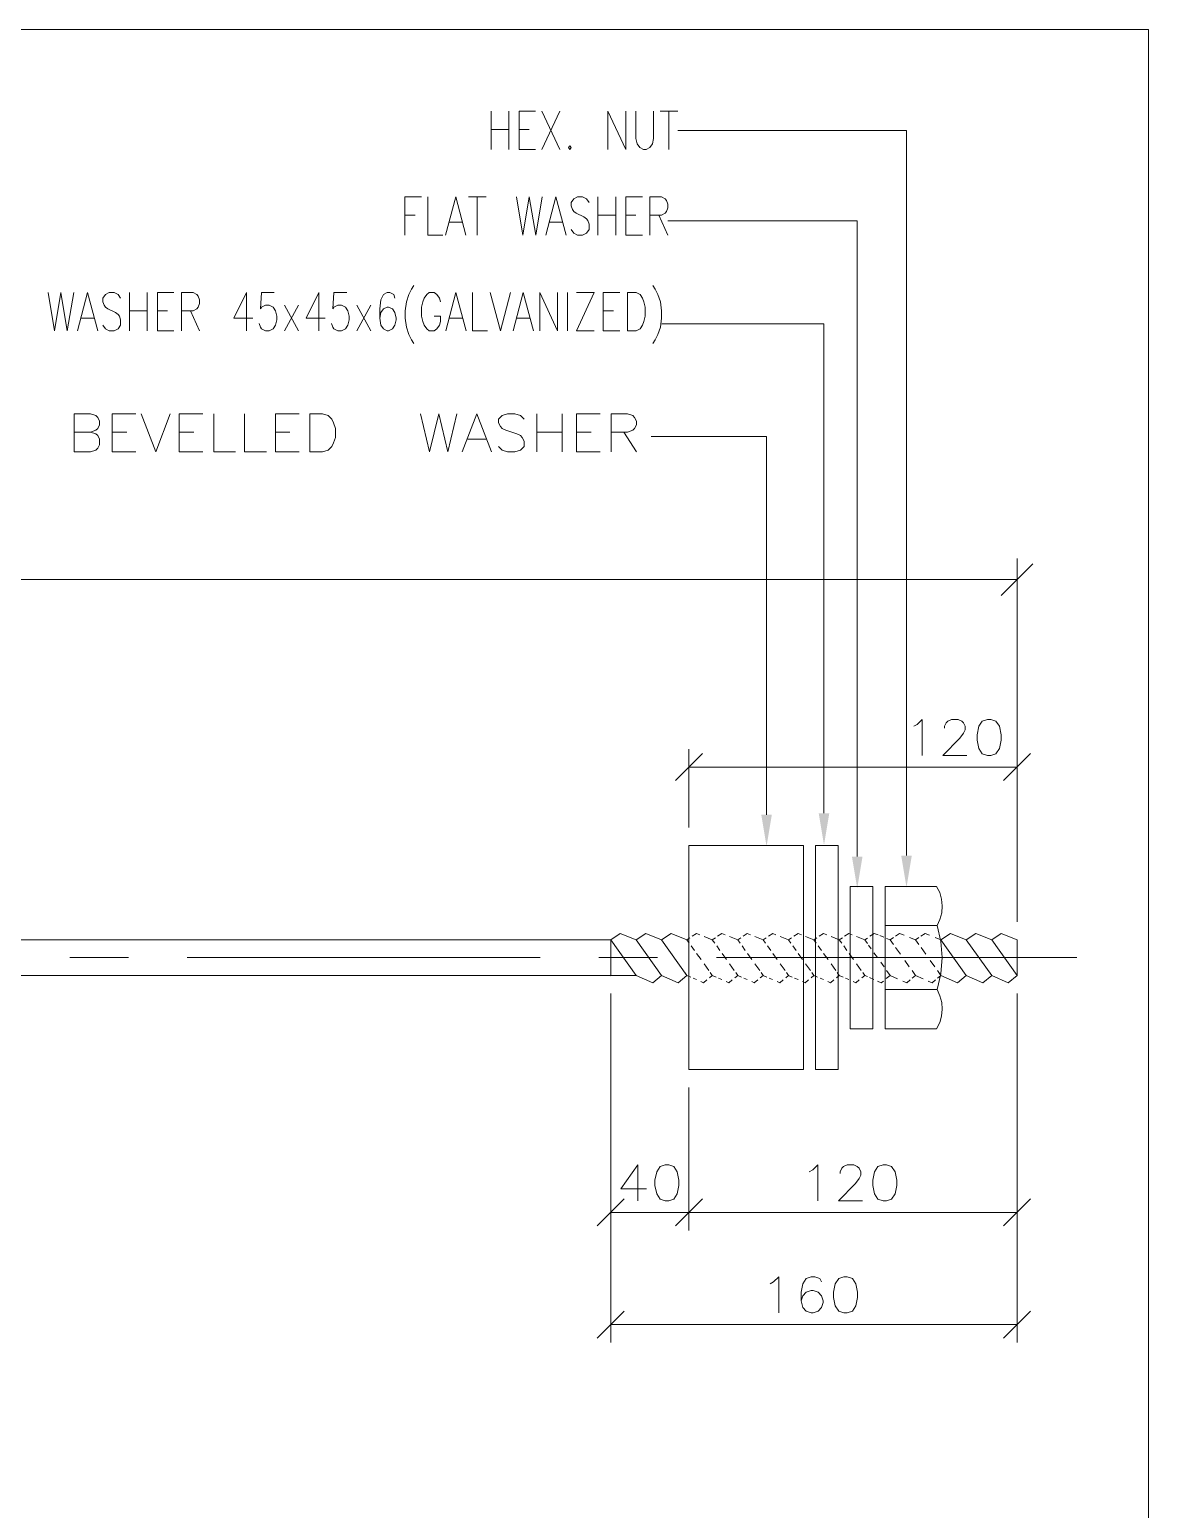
# Model space of a CAD drawing. Header units: millimetres. Extents: x 2 to 579, y 1 to 405.
# Drawn here: x 195.1 to 242.7, y 155.1 to 218 of the extents above; entities that cross this region are included whole.
import ezdxf

# ---------------------------------------------------------------- set-up
doc = ezdxf.new("R2010")
doc.units = ezdxf.units.MM
doc.linetypes.add('XKITLINE00', pattern=[0])
doc.layers.add('GraphicObject', color=6, linetype='Continuous', lineweight=0)
doc.layers.add('LinkedObject', color=7, linetype='Continuous', lineweight=0)

# ---------------------------------------------------------------- blocks, each defined once
blk = doc.blocks.new('*A3')
at = {"layer": 'GraphicObject', "color": 3, "linetype": 'XKITLINE00', "lineweight": 0}
for p, q in [((242.663, 218.012), (108.104, 218.012)), ((242.663, 79.06), (242.663, 218.012))]:
    blk.add_line(p, q, dxfattribs=at)
blk = doc.blocks.new('*A4')
at = {"layer": 'LinkedObject'}
for points in [[(226.651, 184.625), (226.426, 183.275), (226.201, 184.625)], [(229.093, 184.686), (228.868, 183.336), (228.643, 184.686)], [(230.507, 182.846), (230.282, 181.496), (230.057, 182.846)], [(232.601, 182.886), (232.376, 181.536), (232.151, 182.886)]]:
    blk.add_hatch(color=1, dxfattribs=at).paths.add_polyline_path(points, flags=17)
at = {"layer": 'LinkedObject', "color": 2, "linetype": 'XKITLINE00', "lineweight": 0}
for p, q in [((214.713, 214.538), (214.713, 212.918)), ((215.469, 214.538), (215.469, 212.918)), ((215.901, 212.918), (215.901, 214.538)), ((215.901, 214.538), (216.603, 214.538)), ((217.629, 214.538), (216.873, 212.918)), ((216.873, 214.538), (217.629, 212.918)), ((219.681, 212.918), (219.681, 214.538)), ((219.681, 214.538), (220.437, 212.918)), ((220.437, 212.918), (220.437, 214.538)), ((220.869, 214.538), (220.869, 213.381)), ((221.625, 213.381), (221.625, 214.538)), ((221.895, 214.538), (222.651, 214.538)), ((222.273, 214.538), (222.273, 212.918)), ((214.713, 213.767), (215.469, 213.767)), ((215.901, 213.767), (216.333, 213.767)), ((220.869, 213.381), (220.923, 213.15)), ((221.571, 213.15), (221.625, 213.381)), ((216.603, 212.918), (215.901, 212.918)), ((218.061, 213.072), (218.007, 212.995)), ((218.007, 212.995), (218.061, 212.918)), ((218.115, 212.995), (218.061, 213.072)), ((218.061, 212.918), (218.115, 212.995)), ((220.923, 213.15), (221.031, 212.995)), ((221.031, 212.995), (221.193, 212.918)), ((221.193, 212.918), (221.301, 212.918)), ((221.301, 212.918), (221.463, 212.995)), ((221.463, 212.995), (221.571, 213.15)), ((211.046, 209.277), (211.046, 210.897)), ((211.046, 210.897), (211.748, 210.897)), ((212.018, 210.897), (212.018, 209.277)), ((212.774, 209.277), (213.206, 210.897)), ((213.206, 210.897), (213.638, 209.277)), ((213.746, 210.897), (214.502, 210.897)), ((214.124, 210.897), (214.124, 209.277)), ((215.798, 210.897), (216.068, 209.277)), ((216.068, 209.277), (216.338, 210.897)), ((216.338, 210.897), (216.608, 209.277)), ((216.608, 209.277), (216.878, 210.897)), ((217.04, 209.277), (217.472, 210.897)), ((217.472, 210.897), (217.904, 209.277)), ((218.12, 210.665), (218.228, 210.82)), ((218.228, 210.82), (218.39, 210.897)), ((218.39, 210.897), (218.606, 210.897)), ((218.606, 210.897), (218.768, 210.82)), ((218.768, 210.82), (218.876, 210.665)), ((219.254, 210.897), (219.254, 209.277)), ((220.01, 210.897), (220.01, 209.277)), ((220.442, 209.277), (220.442, 210.897)), ((220.442, 210.897), (221.144, 210.897)), ((221.468, 209.277), (221.468, 210.897)), ((221.468, 210.897), (221.954, 210.897)), ((221.954, 210.897), (222.116, 210.82)), ((222.116, 210.82), (222.17, 210.742)), ((218.12, 210.511), (218.12, 210.665)), ((218.174, 210.357), (218.12, 210.511)), ((218.228, 210.28), (218.174, 210.357)), ((218.336, 210.202), (218.228, 210.28)), ((218.66, 210.048), (218.336, 210.202)), ((222.116, 210.202), (221.954, 210.125)), ((222.17, 210.28), (222.116, 210.202)), ((222.17, 210.742), (222.224, 210.588)), ((222.224, 210.434), (222.17, 210.28)), ((222.224, 210.588), (222.224, 210.434)), ((211.046, 210.125), (211.478, 210.125)), ((212.936, 209.817), (213.476, 209.817)), ((217.202, 209.817), (217.742, 209.817)), ((218.768, 209.971), (218.66, 210.048)), ((218.822, 209.894), (218.768, 209.971)), ((218.876, 209.74), (218.822, 209.894)), ((218.876, 209.508), (218.876, 209.74)), ((219.254, 210.125), (220.01, 210.125)), ((220.442, 210.125), (220.874, 210.125)), ((221.954, 210.125), (221.468, 210.125)), ((221.846, 210.125), (222.224, 209.277)), ((212.018, 209.277), (212.666, 209.277)), ((218.12, 209.508), (218.228, 209.354)), ((218.228, 209.354), (218.39, 209.277)), ((218.39, 209.277), (218.606, 209.277)), ((218.606, 209.277), (218.768, 209.354)), ((218.768, 209.354), (218.876, 209.508)), ((221.144, 209.277), (220.442, 209.277)), ((211.326, 206.981), (211.434, 207.135)), ((221.694, 206.981), (221.586, 207.135)), ((195.882, 206.827), (196.152, 205.207)), ((196.152, 205.207), (196.422, 206.827)), ((196.422, 206.827), (196.692, 205.207)), ((196.692, 205.207), (196.962, 206.827)), ((197.124, 205.207), (197.556, 206.827)), ((197.556, 206.827), (197.988, 205.207)), ((198.204, 206.595), (198.312, 206.75)), ((198.204, 206.441), (198.204, 206.595)), ((198.258, 206.287), (198.204, 206.441)), ((198.312, 206.75), (198.474, 206.827)), ((198.474, 206.827), (198.69, 206.827)), ((198.69, 206.827), (198.852, 206.75)), ((198.852, 206.75), (198.96, 206.595)), ((199.338, 206.827), (199.338, 205.207)), ((200.094, 206.827), (200.094, 205.207)), ((200.526, 205.207), (200.526, 206.827)), ((200.526, 206.827), (201.228, 206.827)), ((201.552, 205.207), (201.552, 206.827)), ((201.552, 206.827), (202.038, 206.827)), ((202.038, 206.827), (202.2, 206.75)), ((202.2, 206.75), (202.254, 206.673)), ((202.254, 206.673), (202.308, 206.518)), ((202.308, 206.518), (202.308, 206.364)), ((204.306, 206.827), (203.766, 205.747)), ((204.306, 205.207), (204.306, 206.827)), ((204.9, 206.133), (204.954, 206.827)), ((204.954, 206.827), (205.494, 206.827)), ((207.384, 206.827), (206.844, 205.747)), ((207.384, 205.207), (207.384, 206.827)), ((207.978, 206.133), (208.032, 206.827)), ((208.032, 206.827), (208.572, 206.827)), ((210.03, 206.518), (209.976, 206.133)), ((210.138, 206.75), (210.03, 206.518)), ((210.3, 206.827), (210.138, 206.75)), ((210.408, 206.827), (210.3, 206.827)), ((210.57, 206.75), (210.408, 206.827)), ((210.624, 206.595), (210.57, 206.75)), ((211.056, 206.055), (211.11, 206.441)), ((211.11, 206.441), (211.218, 206.75)), ((211.218, 206.75), (211.326, 206.981)), ((211.812, 206.441), (211.758, 206.21)), ((211.866, 206.595), (211.812, 206.441)), ((211.974, 206.75), (211.866, 206.595)), ((212.082, 206.827), (211.974, 206.75)), ((212.298, 206.827), (212.082, 206.827)), ((212.406, 206.75), (212.298, 206.827)), ((212.514, 206.595), (212.406, 206.75)), ((212.568, 206.441), (212.514, 206.595)), ((212.784, 205.207), (213.216, 206.827)), ((213.216, 206.827), (213.648, 205.207)), ((213.918, 206.827), (213.918, 205.207)), ((214.674, 206.827), (215.106, 205.207)), ((215.106, 205.207), (215.538, 206.827)), ((215.646, 205.207), (216.078, 206.827)), ((216.078, 206.827), (216.51, 205.207)), ((216.78, 205.207), (216.78, 206.827)), ((216.78, 206.827), (217.536, 205.207)), ((217.536, 205.207), (217.536, 206.827)), ((217.968, 206.827), (217.968, 205.207)), ((218.346, 206.827), (219.102, 206.827)), ((219.102, 206.827), (218.346, 205.207)), ((219.48, 205.207), (219.48, 206.827)), ((219.48, 206.827), (220.182, 206.827)), ((220.506, 205.207), (220.506, 206.827)), ((220.506, 206.827), (220.884, 206.827)), ((220.884, 206.827), (221.046, 206.75)), ((221.046, 206.75), (221.154, 206.595)), ((221.154, 206.595), (221.208, 206.441)), ((221.208, 206.441), (221.262, 206.21)), ((221.802, 206.75), (221.694, 206.981)), ((221.91, 206.441), (221.802, 206.75)), ((221.964, 206.055), (221.91, 206.441)), ((198.312, 206.21), (198.258, 206.287)), ((198.42, 206.133), (198.312, 206.21)), ((198.744, 205.978), (198.42, 206.133)), ((198.852, 205.901), (198.744, 205.978)), ((198.906, 205.824), (198.852, 205.901)), ((198.96, 205.67), (198.906, 205.824)), ((199.338, 206.055), (200.094, 206.055)), ((200.526, 206.055), (200.958, 206.055)), ((202.038, 206.055), (201.552, 206.055)), ((201.93, 206.055), (202.308, 205.207)), ((202.2, 206.133), (202.038, 206.055)), ((202.254, 206.21), (202.2, 206.133)), ((202.308, 206.364), (202.254, 206.21)), ((204.954, 206.21), (204.9, 206.133)), ((205.116, 206.287), (204.954, 206.21)), ((205.278, 206.287), (205.116, 206.287)), ((205.44, 206.21), (205.278, 206.287)), ((205.548, 206.055), (205.44, 206.21)), ((205.602, 205.824), (205.548, 206.055)), ((205.602, 205.67), (205.602, 205.824)), ((206.52, 206.287), (205.926, 205.207)), ((205.926, 206.287), (206.52, 205.207)), ((208.032, 206.21), (207.978, 206.133)), ((208.194, 206.287), (208.032, 206.21)), ((208.356, 206.287), (208.194, 206.287)), ((208.518, 206.21), (208.356, 206.287)), ((208.626, 206.055), (208.518, 206.21)), ((208.68, 205.824), (208.626, 206.055)), ((208.68, 205.67), (208.68, 205.824)), ((209.598, 206.287), (209.004, 205.207)), ((209.004, 206.287), (209.598, 205.207)), ((209.976, 206.133), (209.976, 205.747)), ((210.03, 205.978), (209.976, 205.747)), ((210.138, 206.133), (210.03, 205.978)), ((210.3, 206.21), (210.138, 206.133)), ((210.354, 206.21), (210.3, 206.21)), ((210.516, 206.133), (210.354, 206.21)), ((210.624, 205.978), (210.516, 206.133)), ((210.678, 205.747), (210.624, 205.978)), ((211.056, 205.747), (211.056, 206.055)), ((211.758, 206.21), (211.758, 205.824)), ((211.758, 205.824), (211.812, 205.593)), ((212.568, 205.824), (212.298, 205.824)), ((212.568, 205.593), (212.568, 205.824)), ((219.48, 206.055), (219.912, 206.055)), ((221.262, 205.824), (221.208, 205.593)), ((221.262, 206.21), (221.262, 205.824)), ((221.964, 205.747), (221.964, 206.055)), ((197.286, 205.747), (197.826, 205.747)), ((198.204, 205.438), (198.312, 205.284)), ((198.312, 205.284), (198.474, 205.207)), ((198.474, 205.207), (198.69, 205.207)), ((198.69, 205.207), (198.852, 205.284)), ((198.852, 205.284), (198.96, 205.438)), ((198.96, 205.438), (198.96, 205.67)), ((201.228, 205.207), (200.526, 205.207)), ((203.766, 205.747), (204.576, 205.747)), ((204.846, 205.515), (204.9, 205.361)), ((204.9, 205.361), (204.954, 205.284)), ((204.954, 205.284), (205.116, 205.207)), ((205.116, 205.207), (205.278, 205.207)), ((205.278, 205.207), (205.44, 205.284)), ((205.44, 205.284), (205.548, 205.438)), ((205.548, 205.438), (205.602, 205.67)), ((206.844, 205.747), (207.654, 205.747)), ((207.924, 205.515), (207.978, 205.361)), ((207.978, 205.361), (208.032, 205.284)), ((208.032, 205.284), (208.194, 205.207)), ((208.194, 205.207), (208.356, 205.207)), ((208.356, 205.207), (208.518, 205.284)), ((208.518, 205.284), (208.626, 205.438)), ((208.626, 205.438), (208.68, 205.67)), ((209.976, 205.747), (210.03, 205.438)), ((210.03, 205.438), (210.138, 205.284)), ((210.138, 205.284), (210.3, 205.207)), ((210.3, 205.207), (210.354, 205.207)), ((210.354, 205.207), (210.516, 205.284)), ((210.516, 205.284), (210.624, 205.438)), ((210.624, 205.438), (210.678, 205.67)), ((210.678, 205.67), (210.678, 205.747)), ((211.11, 205.361), (211.056, 205.747)), ((211.218, 205.053), (211.11, 205.361)), ((211.812, 205.593), (211.866, 205.438)), ((211.866, 205.438), (211.974, 205.284)), ((211.974, 205.284), (212.082, 205.207)), ((212.082, 205.207), (212.298, 205.207)), ((212.298, 205.207), (212.406, 205.284)), ((212.406, 205.284), (212.514, 205.438)), ((212.514, 205.438), (212.568, 205.593)), ((212.946, 205.747), (213.486, 205.747)), ((213.918, 205.207), (214.566, 205.207)), ((215.808, 205.747), (216.348, 205.747)), ((218.346, 205.207), (219.102, 205.207)), ((220.182, 205.207), (219.48, 205.207)), ((220.884, 205.207), (220.506, 205.207)), ((221.046, 205.284), (220.884, 205.207)), ((221.154, 205.438), (221.046, 205.284)), ((221.208, 205.593), (221.154, 205.438)), ((221.802, 205.053), (221.91, 205.361)), ((221.91, 205.361), (221.964, 205.747)), ((211.326, 204.821), (211.218, 205.053)), ((211.434, 204.667), (211.326, 204.821)), ((221.586, 204.667), (221.694, 204.821)), ((221.694, 204.821), (221.802, 205.053)), ((196.98, 200.052), (196.98, 201.672)), ((196.98, 201.672), (197.674, 201.672)), ((197.674, 201.672), (197.906, 201.595)), ((197.906, 201.595), (197.983, 201.517)), ((197.983, 201.517), (198.06, 201.363)), ((198.6, 200.052), (198.6, 201.672)), ((198.6, 201.672), (199.603, 201.672)), ((199.834, 201.672), (200.452, 200.052)), ((200.452, 200.052), (201.069, 201.672)), ((201.454, 200.052), (201.454, 201.672)), ((201.454, 201.672), (202.457, 201.672)), ((202.92, 201.672), (202.92, 200.052)), ((204.232, 201.672), (204.232, 200.052)), ((205.543, 200.052), (205.543, 201.672)), ((205.543, 201.672), (206.546, 201.672)), ((207.009, 200.052), (207.009, 201.672)), ((207.009, 201.672), (207.549, 201.672)), ((207.549, 201.672), (207.78, 201.595)), ((207.78, 201.595), (207.934, 201.44)), ((207.934, 201.44), (208.012, 201.286)), ((211.714, 201.672), (212.1, 200.052)), ((212.1, 200.052), (212.486, 201.672)), ((212.486, 201.672), (212.872, 200.052)), ((212.872, 200.052), (213.257, 201.672)), ((213.489, 200.052), (214.106, 201.672)), ((214.106, 201.672), (214.723, 200.052)), ((215.032, 201.44), (215.186, 201.595)), ((215.032, 201.286), (215.032, 201.44)), ((215.186, 201.595), (215.417, 201.672)), ((215.417, 201.672), (215.726, 201.672)), ((215.726, 201.672), (215.957, 201.595)), ((215.957, 201.595), (216.112, 201.44)), ((216.652, 201.672), (216.652, 200.052)), ((217.732, 201.672), (217.732, 200.052)), ((218.349, 200.052), (218.349, 201.672)), ((218.349, 201.672), (219.352, 201.672)), ((219.814, 200.052), (219.814, 201.672)), ((219.814, 201.672), (220.509, 201.672)), ((220.509, 201.672), (220.74, 201.595)), ((220.74, 201.595), (220.817, 201.517)), ((220.817, 201.517), (220.894, 201.363)), ((197.674, 200.9), (196.98, 200.9)), ((196.98, 200.9), (197.674, 200.9)), ((197.906, 200.977), (197.674, 200.9)), ((197.674, 200.9), (197.906, 200.823)), ((197.983, 201.055), (197.906, 200.977)), ((197.906, 200.823), (197.983, 200.746)), ((198.06, 201.209), (197.983, 201.055)), ((197.983, 200.746), (198.06, 200.592)), ((198.06, 201.363), (198.06, 201.209)), ((198.6, 200.9), (199.217, 200.9)), ((201.454, 200.9), (202.072, 200.9)), ((205.543, 200.9), (206.16, 200.9)), ((208.012, 201.286), (208.089, 201.055)), ((208.089, 201.055), (208.089, 200.669)), ((215.109, 201.132), (215.032, 201.286)), ((215.186, 201.055), (215.109, 201.132)), ((215.34, 200.977), (215.186, 201.055)), ((215.803, 200.823), (215.34, 200.977)), ((215.957, 200.746), (215.803, 200.823)), ((216.034, 200.669), (215.957, 200.746)), ((216.652, 200.9), (217.732, 200.9)), ((218.349, 200.9), (218.966, 200.9)), ((220.509, 200.9), (219.814, 200.9)), ((220.354, 200.9), (220.894, 200.052)), ((220.74, 200.977), (220.509, 200.9)), ((220.817, 201.055), (220.74, 200.977)), ((220.894, 201.209), (220.817, 201.055)), ((220.894, 201.363), (220.894, 201.209)), ((197.906, 200.129), (197.674, 200.052)), ((197.983, 200.206), (197.906, 200.129)), ((198.06, 200.36), (197.983, 200.206)), ((198.06, 200.592), (198.06, 200.36)), ((207.78, 200.129), (207.549, 200.052)), ((207.934, 200.283), (207.78, 200.129)), ((208.012, 200.437), (207.934, 200.283)), ((208.089, 200.669), (208.012, 200.437)), ((213.72, 200.592), (214.492, 200.592)), ((215.032, 200.283), (215.186, 200.129)), ((215.186, 200.129), (215.417, 200.052)), ((215.726, 200.052), (215.957, 200.129)), ((215.957, 200.129), (216.112, 200.283)), ((216.112, 200.515), (216.034, 200.669)), ((216.112, 200.283), (216.112, 200.515)), ((197.674, 200.052), (196.98, 200.052)), ((199.603, 200.052), (198.6, 200.052)), ((202.457, 200.052), (201.454, 200.052)), ((202.92, 200.052), (203.846, 200.052)), ((204.232, 200.052), (205.157, 200.052)), ((206.546, 200.052), (205.543, 200.052)), ((207.549, 200.052), (207.009, 200.052)), ((215.417, 200.052), (215.726, 200.052)), ((219.352, 200.052), (218.349, 200.052))]:
    blk.add_line(p, q, dxfattribs=at)
at = {"layer": 'LinkedObject', "color": 1, "linetype": 'XKITLINE00', "lineweight": 0}
for p, q in [((232.376, 213.728), (222.655, 213.728)), ((232.376, 182.886), (232.376, 213.728)), ((230.282, 209.879), (222.228, 209.879)), ((230.282, 182.846), (230.282, 209.879)), ((228.868, 205.496), (221.968, 205.496)), ((228.868, 184.686), (228.868, 205.496)), ((226.426, 200.708), (221.52, 200.708)), ((226.426, 184.625), (226.426, 200.708)), ((236.405, 193.949), (237.755, 195.299)), ((237.08, 180.207), (237.08, 195.524)), ((237.08, 194.624), (114.605, 194.624)), ((223.7, 187.223), (222.552, 186.075)), ((223.126, 184.079), (223.126, 187.414)), ((236.506, 186.075), (237.653, 187.223)), ((237.08, 180.072), (237.08, 187.414)), ((223.126, 186.649), (237.08, 186.649)), ((219.8, 177.028), (219.8, 162.182)), ((219.8, 176.984), (219.8, 166.945)), ((237.08, 177.028), (237.08, 162.182)), ((237.08, 175.948), (237.08, 166.945)), ((223.126, 173.02), (223.126, 166.945)), ((223.126, 171.888), (223.126, 166.945)), ((220.373, 168.284), (219.226, 167.137)), ((222.552, 167.137), (223.7, 168.284)), ((223.7, 168.284), (222.552, 167.137)), ((236.506, 167.137), (237.653, 168.284)), ((219.8, 167.71), (223.126, 167.71)), ((223.126, 167.71), (237.08, 167.71)), ((220.373, 163.521), (219.226, 162.373)), ((236.506, 162.373), (237.653, 163.521)), ((237.08, 162.947), (219.8, 162.947))]:
    blk.add_line(p, q, dxfattribs=at)
at = {"layer": 'LinkedObject', "color": 7, "linetype": 'XKITLINE00', "lineweight": 0}
for p, q in [((232.683, 188.385), (232.829, 188.458)), ((232.829, 188.458), (233.047, 188.676)), ((233.047, 188.676), (233.047, 187.146)), ((233.995, 188.385), (234.067, 188.53)), ((233.995, 188.312), (233.995, 188.385)), ((234.067, 188.53), (234.14, 188.603)), ((234.14, 188.603), (234.286, 188.676)), ((234.286, 188.676), (234.577, 188.676)), ((234.577, 188.676), (234.723, 188.603)), ((234.723, 188.603), (234.796, 188.53)), ((234.796, 188.53), (234.869, 188.385)), ((234.869, 188.239), (234.796, 188.093)), ((234.869, 188.385), (234.869, 188.239)), ((235.452, 188.385), (235.379, 188.02)), ((235.597, 188.603), (235.452, 188.385)), ((235.816, 188.676), (235.597, 188.603)), ((235.962, 188.676), (235.816, 188.676)), ((236.18, 188.603), (235.962, 188.676)), ((236.326, 188.385), (236.18, 188.603)), ((236.399, 188.02), (236.326, 188.385)), ((234.65, 187.875), (233.922, 187.146)), ((234.796, 188.093), (234.65, 187.875)), ((235.379, 188.02), (235.379, 187.802)), ((235.379, 187.802), (235.452, 187.438)), ((236.326, 187.438), (236.399, 187.802)), ((236.399, 187.802), (236.399, 188.02)), ((233.922, 187.146), (234.942, 187.146)), ((235.452, 187.438), (235.597, 187.219)), ((235.597, 187.219), (235.816, 187.146)), ((235.816, 187.146), (235.962, 187.146)), ((235.962, 187.146), (236.18, 187.219)), ((236.18, 187.219), (236.326, 187.438)), ((237.08, 186.649), (237.08, 186.649)), ((223.126, 183.314), (223.126, 183.314)), ((220.206, 179.576), (219.8, 179.307)), ((220.206, 179.576), (219.8, 179.307)), ((220.88, 179.307), (220.206, 179.576)), ((220.88, 179.307), (220.206, 179.576)), ((221.286, 179.576), (220.88, 179.307)), ((221.286, 179.576), (220.88, 179.307)), ((221.96, 179.307), (221.286, 179.576)), ((221.96, 179.307), (221.286, 179.576)), ((222.366, 179.576), (221.96, 179.307)), ((223.04, 179.307), (222.366, 179.576)), ((223.17, 179.393), (223.04, 179.307)), ((223.446, 179.576), (223.266, 179.456)), ((223.587, 179.52), (223.446, 179.576)), ((224.12, 179.307), (223.769, 179.447)), ((224.25, 179.393), (224.12, 179.307)), ((224.526, 179.576), (224.346, 179.456)), ((224.667, 179.52), (224.526, 179.576)), ((225.2, 179.307), (224.849, 179.447)), ((225.33, 179.393), (225.2, 179.307)), ((225.606, 179.576), (225.426, 179.456)), ((225.747, 179.52), (225.606, 179.576)), ((226.28, 179.307), (225.929, 179.447)), ((226.41, 179.393), (226.28, 179.307)), ((226.686, 179.576), (226.506, 179.456)), ((226.827, 179.52), (226.686, 179.576)), ((227.36, 179.307), (227.009, 179.447)), ((227.49, 179.393), (227.36, 179.307)), ((227.766, 179.576), (227.586, 179.456)), ((227.907, 179.52), (227.766, 179.576)), ((228.44, 179.307), (228.089, 179.447)), ((228.57, 179.393), (228.44, 179.307)), ((228.846, 179.576), (228.666, 179.456)), ((228.987, 179.52), (228.846, 179.576)), ((229.52, 179.307), (229.169, 179.447)), ((229.65, 179.393), (229.52, 179.307)), ((229.926, 179.576), (229.746, 179.456)), ((230.067, 179.52), (229.926, 179.576)), ((230.6, 179.307), (230.249, 179.447)), ((230.714, 179.382), (230.6, 179.307)), ((231.006, 179.576), (230.823, 179.454)), ((231.169, 179.511), (231.006, 179.576)), ((231.41, 179.414), (231.239, 179.483)), ((231.68, 179.307), (231.533, 179.365)), ((231.818, 179.398), (231.68, 179.307)), ((232.086, 179.576), (231.903, 179.454)), ((232.279, 179.499), (232.086, 179.576)), ((232.76, 179.307), (232.51, 179.406)), ((232.898, 179.398), (232.76, 179.307)), ((233.166, 179.576), (232.983, 179.454)), ((233.359, 179.499), (233.166, 179.576)), ((233.84, 179.307), (233.59, 179.406)), ((234.246, 179.576), (233.84, 179.307)), ((234.92, 179.307), (234.246, 179.576)), ((235.326, 179.576), (234.92, 179.307)), ((236, 179.307), (235.326, 179.576)), ((236.406, 179.576), (236, 179.307)), ((237.08, 179.307), (236.406, 179.576)), ((131.885, 179.307), (219.8, 179.307)), ((220.88, 177.793), (219.8, 179.307)), ((219.8, 179.307), (219.8, 177.793)), ((220.88, 177.793), (219.8, 179.307)), ((221.96, 177.793), (220.88, 179.307)), ((221.96, 177.793), (220.88, 179.307)), ((223.04, 177.793), (221.96, 179.307)), ((223.14, 179.166), (223.04, 179.307)), ((223.363, 178.854), (223.227, 179.045)), ((223.639, 178.466), (223.453, 178.727)), ((224.22, 179.166), (224.12, 179.307)), ((224.443, 178.854), (224.307, 179.045)), ((224.719, 178.466), (224.533, 178.727)), ((225.3, 179.166), (225.2, 179.307)), ((225.523, 178.854), (225.387, 179.045)), ((225.799, 178.466), (225.613, 178.727)), ((226.38, 179.166), (226.28, 179.307)), ((226.603, 178.854), (226.467, 179.045)), ((226.879, 178.466), (226.693, 178.727)), ((227.46, 179.166), (227.36, 179.307)), ((227.683, 178.854), (227.547, 179.045)), ((227.959, 178.466), (227.773, 178.727)), ((228.54, 179.166), (228.44, 179.307)), ((228.763, 178.854), (228.627, 179.045)), ((229.039, 178.466), (228.853, 178.727)), ((229.62, 179.166), (229.52, 179.307)), ((229.843, 178.854), (229.707, 179.045)), ((230.119, 178.466), (229.933, 178.727)), ((230.715, 179.146), (230.6, 179.307)), ((230.869, 178.929), (230.764, 179.077)), ((231.14, 178.55), (230.993, 178.756)), ((231.826, 179.101), (231.68, 179.307)), ((232.117, 178.694), (231.916, 178.975)), ((232.906, 179.101), (232.76, 179.307)), ((233.197, 178.694), (232.996, 178.975)), ((234.92, 177.793), (233.84, 179.307)), ((236, 177.793), (234.92, 179.307)), ((237.08, 177.793), (236, 179.307)), ((237.08, 179.307), (237.08, 179.307)), ((237.08, 179.307), (237.08, 179.307)), ((237.08, 179.307), (237.08, 177.793)), ((223.974, 177.997), (223.769, 178.284)), ((225.054, 177.997), (224.849, 178.284)), ((226.134, 177.997), (225.929, 178.284)), ((227.214, 177.997), (227.009, 178.284)), ((228.294, 177.997), (228.089, 178.284)), ((229.374, 177.997), (229.169, 178.284)), ((230.454, 177.997), (230.249, 178.284)), ((231.422, 178.154), (231.282, 178.35)), ((232.497, 178.161), (232.31, 178.423)), ((233.577, 178.161), (233.39, 178.423)), ((219.8, 177.793), (130.805, 177.793)), ((219.8, 177.793), (219.8, 177.793)), ((219.8, 177.793), (220.88, 177.793)), ((219.8, 177.749), (219.8, 177.749)), ((220.88, 177.793), (221.585, 177.477)), ((220.88, 177.793), (221.585, 177.477)), ((221.585, 177.477), (221.96, 177.793)), ((221.585, 177.477), (221.96, 177.793)), ((221.96, 177.793), (222.665, 177.477)), ((222.665, 177.477), (223.04, 177.793)), ((223.04, 177.793), (222.954, 177.913)), ((223.04, 177.793), (223.199, 177.721)), ((223.299, 177.677), (223.445, 177.611)), ((223.635, 177.527), (223.745, 177.477)), ((223.745, 177.477), (223.89, 177.599)), ((224, 177.692), (224.12, 177.793)), ((224.12, 177.793), (224.034, 177.913)), ((224.12, 177.793), (224.279, 177.721)), ((224.379, 177.677), (224.525, 177.611)), ((224.715, 177.527), (224.825, 177.477)), ((224.825, 177.477), (224.97, 177.599)), ((225.08, 177.692), (225.2, 177.793)), ((225.2, 177.793), (225.114, 177.913)), ((225.2, 177.793), (225.359, 177.721)), ((225.459, 177.677), (225.605, 177.611)), ((225.795, 177.527), (225.905, 177.477)), ((225.905, 177.477), (226.05, 177.599)), ((226.16, 177.692), (226.28, 177.793)), ((226.28, 177.793), (226.194, 177.913)), ((226.28, 177.793), (226.439, 177.721)), ((226.539, 177.677), (226.685, 177.611)), ((226.875, 177.527), (226.985, 177.477)), ((226.985, 177.477), (227.13, 177.599)), ((227.24, 177.692), (227.36, 177.793)), ((227.36, 177.793), (227.274, 177.913)), ((227.36, 177.793), (227.519, 177.721)), ((227.619, 177.677), (227.765, 177.611)), ((227.955, 177.527), (228.065, 177.477)), ((228.065, 177.477), (228.21, 177.599)), ((228.32, 177.692), (228.44, 177.793)), ((228.44, 177.793), (228.354, 177.913)), ((228.44, 177.793), (228.599, 177.721)), ((228.699, 177.677), (228.845, 177.611)), ((229.035, 177.527), (229.145, 177.477)), ((229.145, 177.477), (229.29, 177.599)), ((229.4, 177.692), (229.52, 177.793)), ((229.52, 177.793), (229.434, 177.913)), ((229.52, 177.793), (229.679, 177.721)), ((229.779, 177.677), (229.925, 177.611)), ((230.115, 177.527), (230.225, 177.477)), ((230.225, 177.477), (230.37, 177.599)), ((230.48, 177.692), (230.6, 177.793)), ((230.6, 177.793), (230.514, 177.913)), ((230.6, 177.793), (230.715, 177.741)), ((230.806, 177.7), (230.994, 177.616)), ((231.146, 177.548), (231.305, 177.477)), ((231.305, 177.477), (231.394, 177.552)), ((231.516, 177.655), (231.68, 177.793)), ((231.68, 177.793), (231.528, 178.005)), ((231.68, 177.793), (232, 177.649)), ((232.218, 177.552), (232.385, 177.477)), ((232.385, 177.477), (232.532, 177.6)), ((232.76, 177.793), (232.614, 177.996)), ((232.617, 177.672), (232.76, 177.793)), ((232.76, 177.793), (233.08, 177.649)), ((233.298, 177.552), (233.465, 177.477)), ((233.465, 177.477), (233.612, 177.6)), ((233.84, 177.793), (233.694, 177.996)), ((233.697, 177.672), (233.84, 177.793)), ((233.84, 177.793), (234.545, 177.477)), ((234.545, 177.477), (234.92, 177.793)), ((234.92, 177.793), (235.625, 177.477)), ((235.625, 177.477), (236, 177.793)), ((236, 177.793), (236.705, 177.477)), ((236.705, 177.477), (237.08, 177.793)), ((237.08, 177.793), (237.08, 177.793)), ((237.08, 176.713), (237.08, 176.713)), ((223.126, 173.785), (223.126, 173.785)), ((223.126, 172.653), (223.126, 172.653)), ((220.953, 169.738), (220.224, 168.718)), ((220.953, 168.208), (220.953, 169.738)), ((221.754, 169.446), (221.682, 169.082)), ((221.9, 169.665), (221.754, 169.446)), ((222.119, 169.738), (221.9, 169.665)), ((222.264, 169.738), (222.119, 169.738)), ((222.483, 169.665), (222.264, 169.738)), ((222.629, 169.446), (222.483, 169.665)), ((222.702, 169.082), (222.629, 169.446)), ((228.245, 169.446), (228.391, 169.519)), ((228.391, 169.519), (228.609, 169.738)), ((228.609, 169.738), (228.609, 168.208)), ((229.557, 169.446), (229.629, 169.592)), ((229.557, 169.373), (229.557, 169.446)), ((229.629, 169.592), (229.702, 169.665)), ((229.702, 169.665), (229.848, 169.738)), ((229.848, 169.738), (230.139, 169.738)), ((230.139, 169.738), (230.285, 169.665)), ((230.285, 169.665), (230.358, 169.592)), ((230.358, 169.592), (230.431, 169.446)), ((230.431, 169.301), (230.358, 169.155)), ((230.431, 169.446), (230.431, 169.301)), ((231.014, 169.446), (230.941, 169.082)), ((231.159, 169.665), (231.014, 169.446)), ((231.378, 169.738), (231.159, 169.665)), ((231.524, 169.738), (231.378, 169.738)), ((231.742, 169.665), (231.524, 169.738)), ((231.888, 169.446), (231.742, 169.665)), ((231.961, 169.082), (231.888, 169.446)), ((220.224, 168.718), (221.317, 168.718)), ((221.682, 169.082), (221.682, 168.863)), ((221.682, 168.863), (221.754, 168.499)), ((222.629, 168.499), (222.702, 168.863)), ((222.702, 168.863), (222.702, 169.082)), ((230.212, 168.936), (229.484, 168.208)), ((230.358, 169.155), (230.212, 168.936)), ((230.941, 169.082), (230.941, 168.863)), ((230.941, 168.863), (231.014, 168.499)), ((231.888, 168.499), (231.961, 168.863)), ((231.961, 168.863), (231.961, 169.082)), ((221.754, 168.499), (221.9, 168.281)), ((221.9, 168.281), (222.119, 168.208)), ((222.119, 168.208), (222.264, 168.208)), ((222.264, 168.208), (222.483, 168.281)), ((222.483, 168.281), (222.629, 168.499)), ((229.484, 168.208), (230.504, 168.208)), ((231.014, 168.499), (231.159, 168.281)), ((231.159, 168.281), (231.378, 168.208)), ((231.378, 168.208), (231.524, 168.208)), ((231.524, 168.208), (231.742, 168.281)), ((231.742, 168.281), (231.888, 168.499)), ((223.126, 167.71), (223.126, 167.71)), ((237.08, 167.71), (237.08, 167.71)), ((226.728, 164.756), (226.946, 164.974)), ((226.946, 164.974), (226.946, 163.444)), ((228.112, 164.902), (227.966, 164.683)), ((228.33, 164.974), (228.112, 164.902)), ((228.476, 164.974), (228.33, 164.974)), ((228.695, 164.902), (228.476, 164.974)), ((228.768, 164.756), (228.695, 164.902)), ((229.496, 164.902), (229.35, 164.683)), ((229.715, 164.974), (229.496, 164.902)), ((229.86, 164.974), (229.715, 164.974)), ((230.079, 164.902), (229.86, 164.974)), ((230.225, 164.683), (230.079, 164.902)), ((226.582, 164.683), (226.728, 164.756)), ((227.966, 164.683), (227.893, 164.319)), ((227.893, 164.319), (227.893, 163.954)), ((228.112, 164.319), (227.966, 164.173)), ((228.33, 164.392), (228.112, 164.319)), ((228.403, 164.392), (228.33, 164.392)), ((228.622, 164.319), (228.403, 164.392)), ((228.768, 164.173), (228.622, 164.319)), ((229.35, 164.683), (229.278, 164.319)), ((229.278, 164.319), (229.278, 164.1)), ((230.298, 164.319), (230.225, 164.683)), ((230.298, 164.1), (230.298, 164.319)), ((227.966, 164.173), (227.893, 163.954)), ((227.893, 163.954), (227.966, 163.663)), ((227.966, 163.663), (228.112, 163.517)), ((228.622, 163.517), (228.768, 163.663)), ((228.84, 163.954), (228.768, 164.173)), ((228.768, 163.663), (228.84, 163.882)), ((228.84, 163.882), (228.84, 163.954)), ((229.278, 164.1), (229.35, 163.736)), ((229.35, 163.736), (229.496, 163.517)), ((230.079, 163.517), (230.225, 163.736)), ((230.225, 163.736), (230.298, 164.1)), ((228.112, 163.517), (228.33, 163.444)), ((228.33, 163.444), (228.403, 163.444)), ((228.403, 163.444), (228.622, 163.517)), ((229.496, 163.517), (229.715, 163.444)), ((229.715, 163.444), (229.86, 163.444)), ((229.86, 163.444), (230.079, 163.517)), ((219.8, 162.947), (219.8, 162.947))]:
    blk.add_line(p, q, dxfattribs=at)
at = {"layer": 'LinkedObject', "color": 6, "linetype": 'XKITLINE00', "lineweight": 0}
for p, q in [((223.126, 173.785), (223.126, 183.314)), ((227.992, 183.314), (223.126, 183.314)), ((227.992, 173.785), (227.992, 183.314)), ((228.511, 173.785), (228.511, 183.314)), ((229.47, 183.314), (228.511, 183.314)), ((229.47, 173.785), (229.47, 183.314)), ((229.988, 175.525), (229.988, 181.574)), ((230.947, 181.574), (229.988, 181.574)), ((230.947, 175.525), (230.947, 181.574)), ((231.465, 181.574), (231.465, 178.55)), ((231.465, 181.574), (233.658, 181.574)), ((233.788, 181.314), (233.658, 181.574)), ((233.869, 181.035), (233.788, 181.314)), ((233.898, 180.745), (233.869, 181.035)), ((233.875, 180.455), (233.898, 180.745)), ((233.675, 179.912), (233.8, 180.174)), ((233.8, 180.174), (233.875, 180.455)), ((233.675, 179.912), (231.465, 179.912)), ((233.841, 179.24), (233.675, 179.912)), ((233.897, 178.55), (233.841, 179.24)), ((196.794, 178.55), (199.294, 178.55)), ((201.794, 178.55), (216.794, 178.55)), ((219.294, 178.55), (221.794, 178.55)), ((224.294, 178.55), (239.62, 178.55)), ((231.465, 175.525), (231.465, 178.55)), ((233.841, 177.859), (233.897, 178.55)), ((233.675, 177.187), (233.841, 177.859)), ((233.675, 177.187), (231.465, 177.187)), ((233.8, 176.925), (233.675, 177.187)), ((233.875, 176.644), (233.8, 176.925)), ((233.869, 176.064), (233.898, 176.354)), ((233.898, 176.354), (233.875, 176.644)), ((233.658, 175.525), (233.788, 175.785)), ((233.788, 175.785), (233.869, 176.064)), ((230.947, 175.525), (229.988, 175.525)), ((231.465, 175.525), (233.658, 175.525)), ((227.992, 173.785), (223.126, 173.785)), ((229.47, 173.785), (228.511, 173.785))]:
    blk.add_line(p, q, dxfattribs=at)

msp = doc.modelspace()

# ---------------------------------------------------------------- block references
at = {"lineweight": 0}
for name in ['*A3', '*A4']:
    msp.add_blockref(name, (0, 0), dxfattribs=at)

doc.saveas('drawing.dxf')
